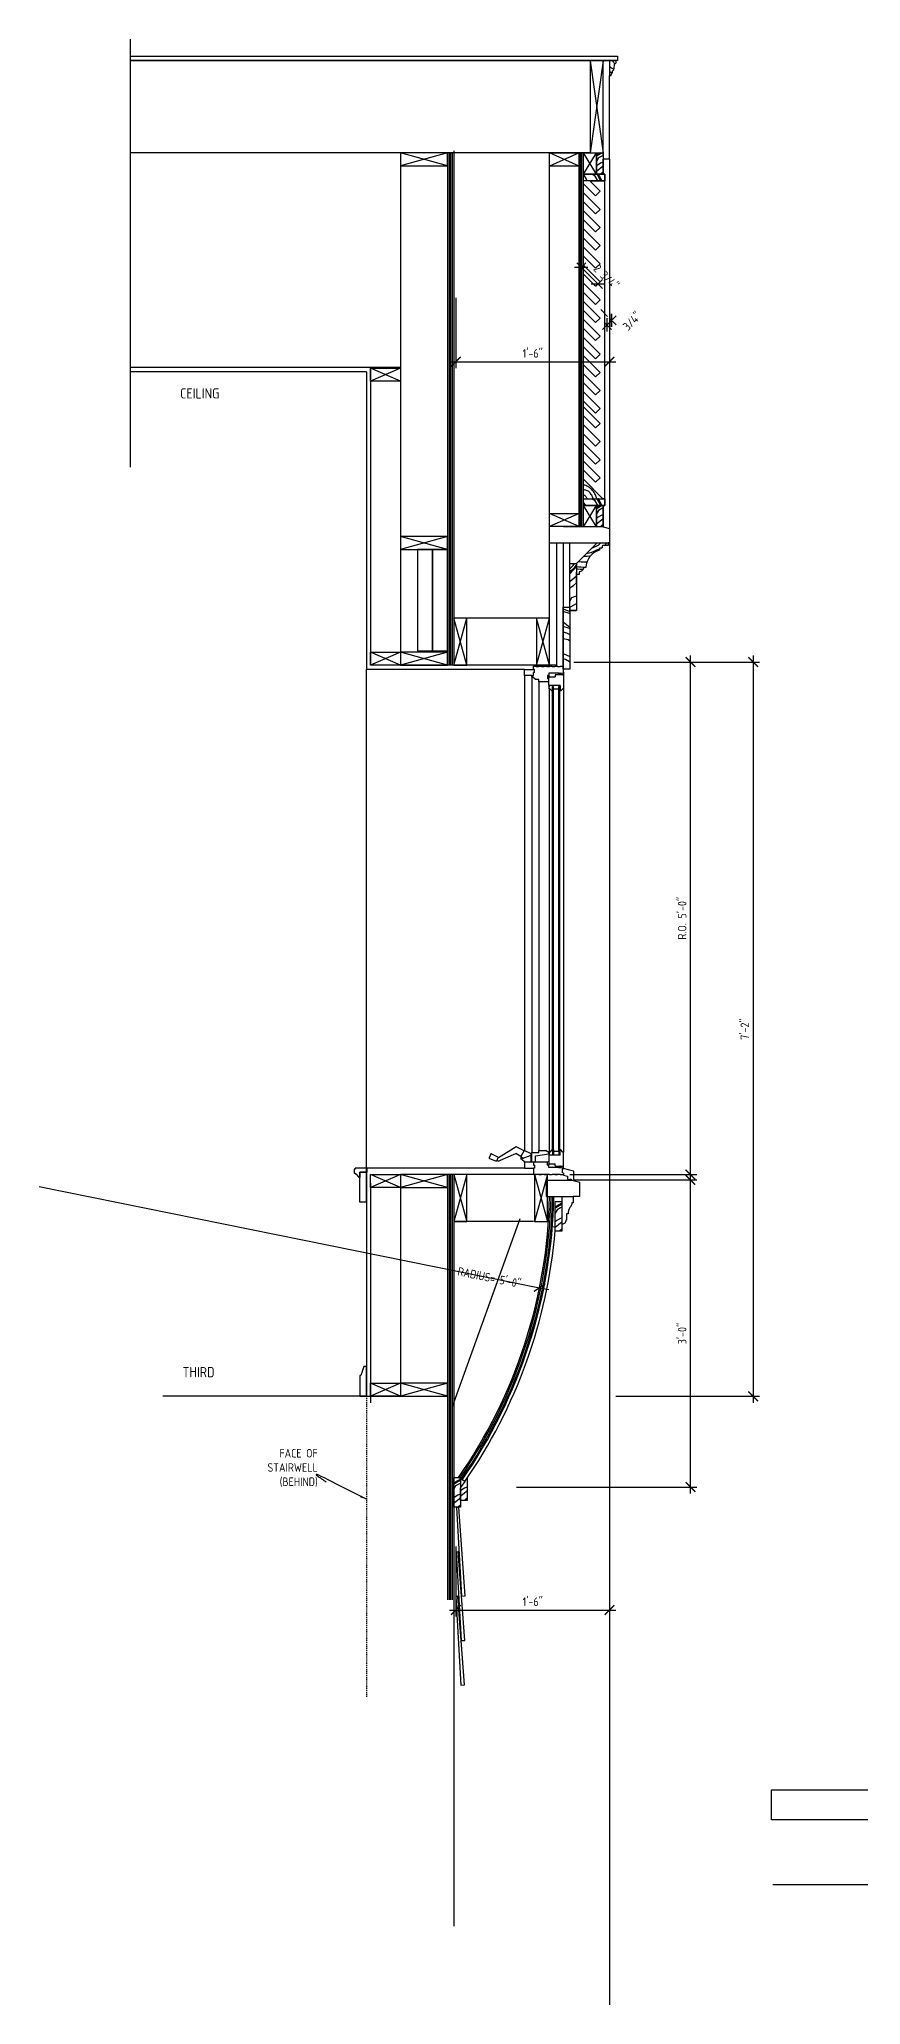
# Model space of a CAD drawing. Header units: inches. Extents: x -2541 to 2108, y -2072 to 3885.
# Drawn here: x 490 to 586.2, y -2051.5 to -1821.3 of the extents above; entities that cross this region are included whole.
import ezdxf

# ---------------------------------------------------------------- set-up
doc = ezdxf.new("R2010")
doc.units = ezdxf.units.IN
doc.header["$MEASUREMENT"] = 0
doc.linetypes.add('HIDDEN2', pattern=[0.1875, 0.125, -0.0625])
for name, color, linetype in [('A-DIM', 8, 'Continuous'), ('A-HATCH-DETAIL', 9, 'Continuous'), ('A-NOTE1', 2, 'Continuous'), ('ELEV-1', 8, 'Continuous'), ('ELEV-2', 1, 'Continuous'), ('ELEV-4', 4, 'Continuous'), ('ELEV-HTCH-SCRN', 9, 'Continuous'), ('PL-1', 9, 'Continuous'), ('PL-2', 1, 'Continuous'), ('PL-4', 4, 'Continuous'), ('PL-5', 6, 'Continuous'), ('PL-ABOVE', 8, 'HIDDEN2'), ('PL-DOR&WIN', 3, 'Continuous'), ('PL-HATCH', 9, 'Continuous'), ('PL-HTCHDET', 9, 'Continuous')]:
    doc.layers.add(name, color=color, linetype=linetype)
doc.styles.add('DIM12', font='architxt.shx', dxfattribs={"height": 1})
doc.styles.add('DIM8', font='architxt.shx', dxfattribs={"height": 0.75})
doc.dimstyles.new('TICK12A', dxfattribs={"dimscale": 12, "dimtxt": 0.078125, "dimasz": 0.09375, "dimexe": 0.0625, "dimexo": 0.0625, "dimgap": 0.03125, "dimtad": 1, "dimdec": 3, "dimzin": 3, "dimdsep": 46, "dimlunit": 4, "dimtxsty": 'DIM12', "dimblk1": 'ARCHTICK', "dimblk2": 'ARCHTICK', "dimsah": 1, "dimcen": 0.09375, "dimdle": 0.0625, "dimclrd": 256, "dimclrt": 2, "dimadec": 0, "dimazin": 0, "dimtfac": 1, "dimtdec": 3, "dimtmove": 2, "dimatfit": 2, "dimldrblk": 'ARCHTICK', "dimfxl": 1, "dimfrac": 2, "dimtolj": 1, "dimtzin": 0, "dimarcsym": 0})
doc.dimstyles.new('TICK8A', dxfattribs={"dimscale": 8, "dimtxt": 0.1875, "dimasz": 0.09375, "dimexe": 0.0625, "dimexo": 0.0625, "dimgap": 0.125, "dimtad": 1, "dimdec": 4, "dimzin": 3, "dimdsep": 46, "dimlunit": 4, "dimtxsty": 'DIM8', "dimblk1": 'ARCHTICK', "dimblk2": 'ARCHTICK', "dimsah": 1, "dimcen": 0.09375, "dimdle": 0.0625, "dimclrt": 2, "dimadec": 0, "dimazin": 0, "dimtfac": 1, "dimtdec": 4, "dimtofl": 0, "dimtmove": 2, "dimatfit": 3, "dimfxl": 1, "dimfrac": 1, "dimtolj": 1, "dimtzin": 0, "dimarcsym": 0})

# ---------------------------------------------------------------- blocks, each defined once
blk = doc.blocks.new('158')
for p, q in [((0.75, 0), (0.75, -0.31)), ((0, -1.75), (0.17, -1.75)), ((0.33, -1.44), (0.33, -1.19))]:
    blk.add_line(p, q)
for points in [[(0.17, -1.75), (0.17, -1.63), (0.22, -1.44), (0.33, -1.44)], [(0.33, -1.19), (0.66, -1.19), (0.43, -0.31), (0.75, -0.31)]]:
    blk.add_open_spline(points, degree=3)
blk.add_point((0, 0))
blk = doc.blocks.new('2X6')
blk.add_lwpolyline([(-0.33, 0.34), (-1.86, 0.34), (-1.86, 5.84), (-0.33, 5.84)], close=True)
at = {"layer": 'A-HATCH-DETAIL'}
for p, q in [((-1.86, 5.84), (-0.33, 0.34)), ((-0.33, 5.84), (-1.86, 0.34))]:
    blk.add_line(p, q, dxfattribs=at)
blk = doc.blocks.new('Dim2x6')
blk.add_blockref('2X6', (0.21, -7.01))
blk = doc.blocks.new('Fin1x3')
blk.add_lwpolyline([(0.52, -6.15), (-0.26, -6.15), (-0.26, -3.65), (0.52, -3.65)], close=True)
at = {"layer": 'A-HATCH-DETAIL'}
for points in [[(0.17, -3.64), (-0.25, -3.89), (-0.25, -3.89)], [(0.22, -3.77), (-0.18, -4), (-0.25, -4.05)], [(0.35, -4.02), (-0.03, -4.24), (-0.25, -4.64)], [(0.47, -3.65), (0.22, -3.77)], [(0.52, -3.95), (0.35, -4.02)], [(0.22, -4.86), (-0.08, -5.03), (-0.25, -5.16)], [(0.52, -5.22), (0.47, -5.25), (0.17, -5.48), (-0.12, -5.72), (-0.25, -5.84)], [(0.52, -5.89), (0.27, -6.09), (0.21, -6.15)], [(0.52, -4.72), (0.22, -4.86)], [(0.52, -6.01), (0.32, -6.11), (0.27, -6.15)]]:
    blk.add_lwpolyline(points, dxfattribs=at)
blk = doc.blocks.new('_ARCHTICK')
at = {"color": 0, "linetype": 'ByBlock', "const_width": 0.15}
blk.add_lwpolyline([(-0.5, -0.5), (0.5, 0.5)], dxfattribs=at)
blk = doc.blocks.new('*D10')
at = {"layer": 'A-DIM', "color": 0, "lineweight": -2}
for p, q in [((556.79, -1836.35), (556.79, -1859.83)), ((538.79, -1851.61), (538.79, -1859.83))]:
    blk.add_line(p, q, dxfattribs=at)
at = {"layer": 'A-DIM', "lineweight": -2}
blk.add_line((538.04, -1859.08), (557.54, -1859.08), dxfattribs=at)
at = {"layer": 'DEFPOINTS', "color": 0}
for p in [(556.79, -1835.6), (538.79, -1850.86), (556.79, -1859.08)]:
    blk.add_point(p, dxfattribs=at)
at = {"layer": 'A-DIM', "lineweight": -2, "xscale": 1.125, "yscale": 1.125, "zscale": 1.125, "rotation": 180}
blk.add_blockref('_ARCHTICK', (538.79, -1859.08), dxfattribs=at)
at = {"layer": 'A-DIM', "lineweight": -2, "xscale": 1.125, "yscale": 1.125, "zscale": 1.125}
blk.add_blockref('_ARCHTICK', (556.79, -1859.08), dxfattribs=at)
at = {"layer": 'A-DIM', "color": 2, "insert": (547.79, -1858.11), "char_height": 1, "attachment_point": 5, "style": 'DIM12'}
blk.add_mtext('\\A1;1\'-6"', dxfattribs=at)
blk = doc.blocks.new('*D11')
at = {"layer": 'A-DIM', "color": 0, "lineweight": -2}
for p, q in [((553.34, -1894.26), (574.37, -1894.26)), ((557.54, -1980.27), (574.37, -1980.27))]:
    blk.add_line(p, q, dxfattribs=at)
at = {"layer": 'A-DIM', "lineweight": -2}
blk.add_line((573.62, -1893.51), (573.62, -1981.02), dxfattribs=at)
at = {"layer": 'DEFPOINTS', "color": 0}
for p in [(552.59, -1894.26), (556.79, -1980.27), (573.62, -1980.27)]:
    blk.add_point(p, dxfattribs=at)
at = {"layer": 'A-DIM', "lineweight": -2, "xscale": 1.125, "yscale": 1.125, "zscale": 1.125}
for p, rotation in [((573.62, -1894.26), 90), ((573.62, -1980.27), 270)]:
    blk.add_blockref('_ARCHTICK', p, dxfattribs=dict(at, rotation=rotation))
at = {"layer": 'A-DIM', "color": 2, "insert": (572.65, -1937.26), "char_height": 1, "attachment_point": 5, "rotation": 90, "style": 'DIM12'}
blk.add_mtext('\\A1;7\'-2"', dxfattribs=at)
blk = doc.blocks.new('*D12')
at = {"layer": 'A-DIM', "color": 0, "lineweight": -2}
for p, q in [((552.59, -1894.26), (567.02, -1894.26)), ((552.13, -1954.29), (567.02, -1954.29))]:
    blk.add_line(p, q, dxfattribs=at)
at = {"layer": 'A-DIM', "lineweight": -2}
blk.add_line((566.27, -1955.04), (566.27, -1893.51), dxfattribs=at)
at = {"layer": 'DEFPOINTS', "color": 0}
for p in [(551.84, -1894.26), (566.27, -1894.26), (551.38, -1954.29)]:
    blk.add_point(p, dxfattribs=at)
at = {"layer": 'A-DIM', "lineweight": -2, "xscale": 1.125, "yscale": 1.125, "zscale": 1.125}
for p, rotation in [((566.27, -1894.26), 90), ((566.27, -1954.29), 270)]:
    blk.add_blockref('_ARCHTICK', p, dxfattribs=dict(at, rotation=rotation))
at = {"layer": 'A-DIM', "color": 2, "insert": (565.3, -1924.28), "char_height": 1, "attachment_point": 5, "rotation": 90, "style": 'DIM12'}
blk.add_mtext('\\A1;R.O. 5\'-0"', dxfattribs=at)
blk = doc.blocks.new('*D13')
at = {"layer": 'A-DIM', "color": 0, "lineweight": -2}
for p, q in [((556.79, -1959.31), (556.79, -2006.06)), ((538.79, -1997.85), (538.79, -2006.06))]:
    blk.add_line(p, q, dxfattribs=at)
at = {"layer": 'A-DIM', "lineweight": -2}
blk.add_line((538.04, -2005.31), (557.54, -2005.31), dxfattribs=at)
at = {"layer": 'DEFPOINTS', "color": 0}
for p in [(556.79, -1958.56), (538.79, -1997.1), (556.79, -2005.31)]:
    blk.add_point(p, dxfattribs=at)
at = {"layer": 'A-DIM', "lineweight": -2, "xscale": 1.125, "yscale": 1.125, "zscale": 1.125, "rotation": 180}
blk.add_blockref('_ARCHTICK', (538.79, -2005.31), dxfattribs=at)
at = {"layer": 'A-DIM', "lineweight": -2, "xscale": 1.125, "yscale": 1.125, "zscale": 1.125}
blk.add_blockref('_ARCHTICK', (556.79, -2005.31), dxfattribs=at)
at = {"layer": 'A-DIM', "color": 2, "insert": (547.79, -2004.34), "char_height": 1, "attachment_point": 5, "style": 'DIM12'}
blk.add_mtext('\\A1;1\'-6"', dxfattribs=at)
blk = doc.blocks.new('*D14')
at = {"layer": 'A-DIM', "lineweight": -2}
for p, q in [((489.96, -1955.68), (548.59, -1967.55)), ((548.59, -1967.55), (549.69, -1967.77))]:
    blk.add_line(p, q, dxfattribs=at)
at = {"layer": 'DEFPOINTS', "color": 0}
for p in [(489.96, -1955.68), (548.59, -1967.55)]:
    blk.add_point(p, dxfattribs=at)
at = {"layer": 'A-DIM', "lineweight": -2, "xscale": 1.125, "yscale": 1.125, "zscale": 1.125, "rotation": 168.5510414966496}
blk.add_blockref('_ARCHTICK', (548.59, -1967.55), dxfattribs=at)
at = {"layer": 'A-DIM', "color": 2, "insert": (542.71, -1966.36), "char_height": 1, "attachment_point": 5, "rotation": 348.551, "style": 'DIM12'}
blk.add_mtext('\\A1;RADIUS= 5\'-0"', dxfattribs=at)
blk = doc.blocks.new('72C')
blk.add_lwpolyline([(3.71, 3.71), (3.71, 3.4), (3.12, 3.4, 0.414214), (3.02, 3.31), (3.02, 3.18, -0.414214), (2.93, 3.09), (2.71, 3.09), (2.71, 2.87, 0.303314), (1.09, 0.84), (0.84, 0.84, -0.414214), (0.31, 0.31), (0.31, 0), (0, 0)], format="xyb")
at = {"layer": 'DEFPOINTS', "color": 251}
for p in [(2.43, 3.71), (0, 1.28)]:
    blk.add_point(p, dxfattribs=at)
blk = doc.blocks.new('2X4')
blk.add_lwpolyline([(-0.19, 0.34), (-1.72, 0.34), (-1.72, 3.84), (-0.19, 3.84)], close=True)
at = {"layer": 'A-HATCH-DETAIL'}
for p, q in [((-0.19, 3.84), (-1.72, 0.34)), ((-1.72, 3.84), (-0.19, 0.34))]:
    blk.add_line(p, q, dxfattribs=at)
blk = doc.blocks.new('*D21')
at = {"layer": 'A-DIM', "lineweight": -2}
blk.add_line((557.55, -1853.71), (555.96, -1855.3), dxfattribs=at)
at = {"layer": 'A-DIM', "color": 0, "lineweight": -2}
for p, q in [((556.22, -1854.5), (557.02, -1855.3)), ((556.75, -1853.97), (557.55, -1854.77))]:
    blk.add_line(p, q, dxfattribs=at)
at = {"layer": 'DEFPOINTS', "color": 0}
for p in [(555.69, -1853.97), (556.22, -1853.44), (556.49, -1854.77)]:
    blk.add_point(p, dxfattribs=at)
at = {"layer": 'A-DIM', "lineweight": -2, "xscale": 1.125, "yscale": 1.125, "zscale": 1.125}
for p, rotation in [((556.49, -1854.77), 224.9999999999694), ((557.02, -1854.24), 44.9999999999693)]:
    blk.add_blockref('_ARCHTICK', p, dxfattribs=dict(at, rotation=rotation))
at = {"layer": 'A-DIM', "color": 2, "insert": (559.43, -1854.34), "char_height": 1, "attachment_point": 5, "rotation": 45, "style": 'DIM12'}
blk.add_mtext('\\A1;3/4"', dxfattribs=at)
blk = doc.blocks.new('*D22')
at = {"layer": 'A-DIM', "lineweight": -2}
blk.add_line((552.95, -1847.51), (555.95, -1850.52), dxfattribs=at)
at = {"layer": 'A-DIM', "color": 0, "lineweight": -2}
for p, q in [((553.23, -1848.29), (554.01, -1847.51)), ((555.18, -1850.23), (555.95, -1849.46))]:
    blk.add_line(p, q, dxfattribs=at)
at = {"layer": 'DEFPOINTS', "color": 0}
for p in [(552.7, -1848.82), (554.65, -1850.76), (555.42, -1849.99)]:
    blk.add_point(p, dxfattribs=at)
at = {"layer": 'A-DIM', "lineweight": -2, "xscale": 1.125, "yscale": 1.125, "zscale": 1.125}
for p, rotation in [((553.48, -1848.04), 134.9999999999983), ((555.42, -1849.99), 314.9999999999983)]:
    blk.add_blockref('_ARCHTICK', p, dxfattribs=dict(at, rotation=rotation))
at = {"layer": 'A-DIM', "color": 2, "insert": (556.39, -1849.16), "char_height": 1, "attachment_point": 5, "rotation": 315, "style": 'DIM12'}
blk.add_mtext('\\A1;2 3/4"', dxfattribs=at)
blk = doc.blocks.new('*D23')
at = {"layer": 'A-DIM', "lineweight": -2}
blk.add_line((566.27, -1991.65), (566.27, -1954.18), dxfattribs=at)
at = {"layer": 'A-DIM', "color": 0, "lineweight": -2}
for p, q in [((552.67, -1954.93), (567.02, -1954.93)), ((545.88, -1990.9), (567.02, -1990.9))]:
    blk.add_line(p, q, dxfattribs=at)
at = {"layer": 'DEFPOINTS', "color": 0}
for p in [(551.92, -1954.93), (566.27, -1954.93), (545.13, -1990.9)]:
    blk.add_point(p, dxfattribs=at)
at = {"layer": 'A-DIM', "lineweight": -2, "xscale": 1.125, "yscale": 1.125, "zscale": 1.125}
for p, rotation in [((566.27, -1954.93), 90), ((566.27, -1990.9), 270)]:
    blk.add_blockref('_ARCHTICK', p, dxfattribs=dict(at, rotation=rotation))
at = {"layer": 'A-DIM', "color": 2, "insert": (565.3, -1972.92), "char_height": 1, "attachment_point": 5, "rotation": 90, "style": 'DIM12'}
blk.add_mtext('\\A1;3\'-0"', dxfattribs=at)

msp = doc.modelspace()

# ---------------------------------------------------------------- linework, layer by layer
at = {"color": 7}
msp.add_lwpolyline([(551.2137, -1960.9385), (550.4327, -1960.9385), (550.4327, -1957.4385), (551.2137, -1957.4385)], close=True, dxfattribs=at)
at = {"layer": 'A-DIM', "color": 7}
for p, q in [((556.5708, -1853.7888), (555.7697, -1852.9877)), ((547.6906, -1895.8222), (547.8781, -1895.8221))]:
    msp.add_line(p, q, dxfattribs=at)
at = {"layer": 'A-HATCH-DETAIL', "color": 7}
for p, q in [((556.0447, -1823.8236), (554.5137, -1834.6287)), ((554.5137, -1823.8236), (556.0447, -1834.6287)), ((553.3871, -1878.4166), (553.3871, -1834.6287)), ((553.5626, -1878.4166), (553.5626, -1834.6287)), ((553.7327, -1837.1287), (555.2637, -1834.6287)), ((555.2637, -1837.1287), (553.7327, -1834.6287)), ((553.7327, -1878.4166), (555.2637, -1875.9166)), ((555.2637, -1878.4166), (553.7327, -1875.9166))]:
    msp.add_line(p, q, dxfattribs=at)
for points in [[(554.0355, -1837.6075), (553.8589, -1837.3099), (553.7319, -1837.1355)], [(555.3431, -1837.7438), (555.1236, -1837.3582), (554.7258, -1837.1355)], [(555.5987, -1837.6114), (555.3688, -1837.2077), (555.3212, -1837.1355)], [(555.7226, -1837.5603), (555.4809, -1837.1428), (555.476, -1837.1355)], [(554.1764, -1837.9072), (554.0355, -1837.6075)], [(555.4196, -1837.9072), (555.3431, -1837.7438)], [(555.7372, -1837.9072), (555.5987, -1837.6114)], [(555.8884, -1837.9072), (555.7226, -1837.5603)], [(555.2889, -1875.1356), (555.2728, -1875.0273), (555.2434, -1874.9116), (555.1994, -1874.7913), (555.1416, -1874.6681), (555.0717, -1874.5437), (554.9913, -1874.4197), (554.902, -1874.298), (554.8055, -1874.1803), (554.7033, -1874.0684), (554.5971, -1873.9641), (554.4881, -1873.8689), (554.376, -1873.7838), (554.2602, -1873.7098), (554.14, -1873.6476), (554.0147, -1873.5982), (553.8836, -1873.5623), (553.746, -1873.5409), (553.7398, -1873.5406)], [(554.8665, -1875.1356), (554.8636, -1875.1122), (554.8415, -1875.0156), (554.8075, -1874.9165), (554.7625, -1874.8165), (554.7081, -1874.7174), (554.6458, -1874.621), (554.5771, -1874.529), (554.5035, -1874.4433), (554.4264, -1874.3657), (554.3475, -1874.2979), (554.2677, -1874.2414), (554.1865, -1874.1957), (554.1029, -1874.1598), (554.0159, -1874.1331), (553.9244, -1874.1144), (553.8273, -1874.1031), (553.7398, -1874.099)], [(554.1882, -1875.1356), (554.1761, -1875.1086), (554.1455, -1875.0529), (554.1081, -1874.995), (554.0661, -1874.9388), (554.0223, -1874.8878), (553.9802, -1874.8454), (553.9441, -1874.8145), (553.9168, -1874.7951), (553.896, -1874.7834), (553.8771, -1874.7753), (553.854, -1874.7682), (553.821, -1874.7615), (553.7738, -1874.756), (553.7398, -1874.7543)], [(554.0037, -1875.9166), (553.8003, -1875.6703), (553.7424, -1875.6069)], [(553.8871, -1875.9166), (553.7786, -1875.7231), (553.7424, -1875.6678)], [(555.3431, -1875.7532), (555.1236, -1875.3676), (554.7258, -1875.1449)], [(555.5987, -1875.6209), (555.3688, -1875.2171), (555.3212, -1875.1449)], [(555.4196, -1875.9166), (555.3431, -1875.7532)], [(555.7226, -1875.5697), (555.4809, -1875.1522), (555.476, -1875.1449)], [(555.7372, -1875.9166), (555.5987, -1875.6209)], [(555.8884, -1875.9166), (555.7226, -1875.5697)], [(552.1281, -1883.362), (552.2137, -1883.2809), (552.5141, -1882.9559), (552.6952, -1882.7347)], [(552.1281, -1883.7583), (552.4185, -1883.4831), (552.7312, -1883.1448), (552.9091, -1882.9274)], [(552.1281, -1883.9152), (552.1696, -1883.881), (552.5446, -1883.5207), (552.8834, -1883.1437), (552.9091, -1883.1108)], [(552.1281, -1884.8301), (552.1896, -1884.7872), (552.6435, -1884.4136), (552.9091, -1884.1584)], [(552.1281, -1885.5882), (552.5489, -1885.2959), (552.9091, -1885.0015)], [(552.1281, -1887.1305), (552.3859, -1886.6977), (552.9091, -1886.5191)], [(552.1281, -1887.8383), (552.2983, -1887.7604), (552.9091, -1887.4169)], [(552.0971, -1888.3369), (551.477, -1888.1188), (551.3471, -1888.0979)], [(552.0971, -1888.5822), (551.4564, -1888.3737), (551.3471, -1888.3604)], [(552.0971, -1890.1894), (551.9265, -1890.0667), (551.3471, -1889.6028)], [(552.0971, -1890.3393), (551.3471, -1890.1067)], [(552.0971, -1891.0581), (551.7983, -1890.8932), (551.3471, -1890.7832)], [(552.0971, -1891.7962), (551.9265, -1891.6735), (551.3471, -1891.5456)], [(552.0971, -1893.6085), (551.4722, -1893.3375), (551.3471, -1893.3098)], [(552.0971, -1894.2214), (551.6218, -1893.9698), (551.3471, -1893.8874)], [(550.8499, -1957.833), (550.4324, -1958.0747), (550.4251, -1958.0796)], [(550.901, -1957.9568), (550.4973, -1958.1867), (550.4251, -1958.2344)], [(551.0334, -1958.2124), (550.6478, -1958.432), (550.4251, -1958.8298)], [(551.1968, -1957.6671), (550.8499, -1957.833)], [(551.1968, -1957.8184), (550.901, -1957.9568)], [(551.1968, -1958.1359), (551.0334, -1958.2124)], [(550.8971, -1959.52), (550.5995, -1959.6966), (550.4251, -1959.8236)], [(551.1968, -1959.8858), (551.1488, -1959.9178), (550.8489, -1960.1421), (550.5577, -1960.3836), (550.4251, -1960.5051)], [(551.1968, -1959.3792), (550.8971, -1959.52)], [(551.2137, -1960.6772), (550.9674, -1960.8806), (550.904, -1960.9385)], [(551.2137, -1960.7938), (551.0202, -1960.9023), (550.965, -1960.9385)], [(538.9573, -1990.1723), (538.5398, -1990.4141), (538.5325, -1990.419)], [(539.0085, -1990.2962), (538.6047, -1990.5261), (538.5325, -1990.5738)], [(539.1408, -1990.5518), (538.7552, -1990.7713), (538.5325, -1991.1692)], [(539.3042, -1990.0065), (538.9573, -1990.1723)], [(539.3042, -1990.1577), (539.0085, -1990.2962)], [(539.3042, -1990.4753), (539.1408, -1990.5518)], [(539.7855, -1991.0448), (539.4879, -1991.2214), (539.3135, -1991.3484)], [(540.0852, -1990.9039), (539.7855, -1991.0448)], [(539.0045, -1991.8594), (538.7069, -1992.036), (538.5325, -1992.163)], [(539.3042, -1992.2252), (539.2562, -1992.2572), (538.9564, -1992.4814), (538.6651, -1992.723), (538.5325, -1992.8444)], [(539.3042, -1991.7186), (539.0045, -1991.8594)], [(539.3211, -1993.0166), (539.0749, -1993.22), (539.0115, -1993.2779)], [(539.3211, -1993.1332), (539.1277, -1993.2417), (539.0724, -1993.2779)], [(540.0852, -1991.4106), (540.0372, -1991.4426), (539.7374, -1991.6668), (539.4461, -1991.9084), (539.3135, -1992.0298)], [(540.1021, -1992.202), (539.8559, -1992.4054), (539.7925, -1992.4633)], [(540.1021, -1992.3186), (539.9087, -1992.4271), (539.8534, -1992.4633)]]:
    msp.add_lwpolyline(points, dxfattribs=at)
at = {"layer": 'DEFPOINTS', "color": 7}
msp.add_line((500.6142, -1821.3197), (500.6142, -1871.4311), dxfattribs=at)
at = {"layer": 'ELEV-1', "color": 7}
for p, q in [((556.2424, -1875.5106), (556.2424, -1837.9072)), ((528.2947, -1957.5264), (528.2947, -1895.1347))]:
    msp.add_line(p, q, dxfattribs=at)
at = {"layer": 'ELEV-2', "color": 7}
for p, q in [((555.2637, -1878.4166), (551.3781, -1878.4166)), ((549.7424, -1880.3009), (555.3429, -1880.3009)), ((551.3781, -1895.4472), (551.3781, -1880.3009)), ((552.1281, -1882.7347), (552.1281, -1880.3009)), ((542.8746, -1951.8829), (542.672, -1952.3522)), ((542.9676, -1951.8588), (543.7324, -1952.2611)), ((543.731, -1952.7173), (545.7913, -1951.8254)), ((545.8559, -1951.0713), (543.7779, -1952.3423)), ((546.4116, -1952.1941), (545.7913, -1951.8254)), ((546.7902, -1951.5045), (545.8559, -1951.0713)), ((546.3872, -1952.2017), (546.6485, -1952.3759)), ((546.3872, -1952.2017), (546.3872, -1952.4517)), ((546.7934, -1951.4986), (546.4116, -1952.1941)), ((547.5702, -1952.0842), (546.6906, -1952.3817)), ((547.5317, -1951.8424), (546.7934, -1951.4986)), ((547.5702, -1951.8405), (547.5702, -1952.8562)), ((547.6327, -1951.778), (547.6906, -1951.778)), ((547.6906, -1951.7312), (548.5031, -1951.7312)), ((547.6906, -1952.8562), (547.6906, -1951.7312)), ((547.6906, -1951.7312), (547.6906, -1951.7312)), ((547.8156, -1951.7312), (547.8156, -1951.7312)), ((548.1281, -1952.1062), (549.6906, -1951.8562)), ((548.1281, -1952.8562), (548.1281, -1952.1062)), ((548.5031, -1951.7312), (548.5031, -1951.4812)), ((548.5031, -1951.4812), (549.2843, -1951.4812)), ((549.6906, -1951.7312), (549.2843, -1951.4812)), ((549.6906, -1951.8562), (549.6906, -1951.7312)), ((542.7068, -1952.4361), (543.5343, -1952.7201)), ((543.7324, -1952.2611), (543.5343, -1952.7201)), ((543.731, -1952.7173), (543.562, -1952.6559)), ((543.7779, -1952.3423), (543.7117, -1952.3092)), ((546.7938, -1952.7803), (546.3872, -1952.4517)), ((552.5348, -1954.9896), (549.4091, -1954.9896)), ((549.4091, -1956.8739), (549.4091, -1954.9896)), ((549.4091, -1956.8739), (551.833, -1956.8739))]:
    msp.add_line(p, q, dxfattribs=at)
msp.add_lwpolyline([(552.1281, -1895.0935), (551.3471, -1895.0935), (551.3471, -1887.8435), (552.1281, -1887.8435)], close=True, dxfattribs=at)
for centre, radius, start, end in [((542.9362, -1951.9289), 0.0769, 65.84475, 143.240397), ((547.6327, -1951.8405), 0.0625, 90, 180), ((542.7606, -1952.3646), 0.0895, 172.056714, 233.031635), ((546.6787, -1952.3128), 0.0699, 244.450025, 279.836385), ((546.5844, -1952.8993), 0.2408, 10.310496, 29.60481)]:
    msp.add_arc(centre, radius, start, end, dxfattribs=at)
at = {"layer": 'ELEV-4', "color": 7}
for p, q in [((556.0447, -1835.3537), (556.0447, -1837.1287)), ((555.8714, -1880.3009), (556.6214, -1880.3009)), ((556.7947, -1878.6149), (556.7947, -1880.3009)), ((553.2848, -1955.1879), (553.2848, -1956.8739))]:
    msp.add_line(p, q, dxfattribs=at)
msp.add_lwpolyline([(552.1281, -1888.2347), (552.1281, -1895.0935), (551.3781, -1895.0935)], dxfattribs=at)
at = {"layer": 'ELEV-HTCH-SCRN', "color": 7}
msp.add_line((556.7947, -1835.3537), (556.7947, -2051.5389), dxfattribs=at)
at = {"layer": 'PL-1', "color": 7}
for p, q in [((546.8156, -1895.8222), (546.8156, -1951.5089)), ((547.6906, -1896.0409), (547.6906, -1951.7312)), ((547.8781, -1894.7597), (548.1906, -1894.7597)), ((547.8781, -1894.7597), (548.1906, -1894.7597)), ((548.0031, -1895.1347), (547.8781, -1895.1347)), ((548.0031, -1895.4784), (547.8781, -1895.4784)), ((547.8781, -1895.8221), (547.8781, -1895.4784)), ((548.0031, -1895.4784), (548.0031, -1895.1347)), ((548.0031, -1895.4784), (548.0031, -1895.1676)), ((548.1906, -1894.7597), (548.1906, -1894.7909)), ((548.1906, -1894.7909), (548.5031, -1894.7909)), ((548.4904, -1896.5664), (548.5031, -1951.4812)), ((548.5031, -1894.7909), (548.5031, -1894.7597)), ((548.5031, -1894.7597), (548.8156, -1894.7597)), ((548.5031, -1894.7597), (548.8156, -1894.7597)), ((548.8156, -1894.7597), (548.8156, -1894.7909)), ((548.8156, -1894.7909), (549.1281, -1894.7909)), ((549.1281, -1894.7909), (549.1281, -1894.7597)), ((549.1281, -1894.7597), (549.4406, -1894.7597)), ((549.1281, -1894.7597), (549.4406, -1894.7597)), ((549.4406, -1894.7597), (549.4406, -1894.7909)), ((549.4406, -1894.7909), (549.7531, -1894.7909)), ((549.6906, -1895.8534), (549.5344, -1895.8534)), ((549.5344, -1895.8534), (549.5344, -1896.1972)), ((549.546, -1895.8671), (549.548, -1895.8671)), ((549.548, -1895.8671), (549.6153, -1895.8671)), ((549.6895, -1896.2), (549.6906, -1896.1035)), ((549.6906, -1895.5722), (549.6906, -1895.8534)), ((550.8781, -1895.5722), (549.6906, -1895.5722)), ((549.7531, -1894.7597), (550.0656, -1894.7597)), ((549.7531, -1894.7909), (549.7531, -1894.7597)), ((549.7531, -1894.7597), (550.0656, -1894.7597)), ((549.7531, -1894.7597), (550.0656, -1894.7597)), ((549.7844, -1896.0097), (550.4091, -1896.0097)), ((550.0656, -1894.7597), (550.0656, -1894.7909)), ((550.0656, -1894.7909), (550.3781, -1894.7909)), ((550.3781, -1894.7909), (550.3781, -1894.7597)), ((550.3781, -1894.7597), (550.6906, -1894.7597)), ((550.3781, -1894.7597), (550.6906, -1894.7597)), ((550.4091, -1895.8222), (550.4091, -1896.0097)), ((550.5029, -1895.7285), (551.2844, -1895.7285)), ((550.5029, -1895.7285), (550.9251, -1895.7285)), ((550.6906, -1894.7597), (550.6906, -1894.7909)), ((550.6906, -1894.7909), (551.0031, -1894.7909)), ((550.8322, -1895.726), (550.947, -1895.7267)), ((550.8421, -1895.5739), (551.0625, -1895.5729)), ((550.8781, -1895.5722), (551.3781, -1895.5285)), ((551.0589, -1895.7261), (550.98, -1895.7262)), ((551.0031, -1894.7909), (551.0031, -1894.7597)), ((551.0031, -1894.7597), (551.3781, -1894.7597)), ((551.0031, -1894.7597), (551.3781, -1894.7597)), ((552.4406, -1895.1823), (552.4406, -1895.1823)), ((549.7219, -1897.3846), (549.7219, -1951.6688)), ((551.0031, -1897.0097), (549.7844, -1897.0097)), ((550.2219, -1897.1347), (550.0969, -1897.1347)), ((550.0969, -1897.6347), (550.0969, -1897.1347)), ((550.2219, -1897.6347), (550.2219, -1897.1347)), ((550.9719, -1897.1347), (550.8469, -1897.1347)), ((550.8469, -1897.4673), (550.8469, -1897.1347)), ((550.9719, -1897.4673), (550.9719, -1897.1347)), ((551.0031, -1897.0097), (551.0031, -1897.6347)), ((551.3781, -1897.3847), (551.3781, -1951.6687)), ((551.0031, -1952.0437), (549.7844, -1952.0437)), ((550.0969, -1951.4187), (550.0969, -1951.9187)), ((550.2219, -1951.9187), (550.0969, -1951.9187)), ((550.2219, -1951.4187), (550.2219, -1951.9187)), ((550.8469, -1951.5861), (550.8469, -1951.9187)), ((550.9719, -1951.9187), (550.8469, -1951.9187)), ((550.9719, -1951.5861), (550.9719, -1951.9187)), ((551.0031, -1952.0437), (551.0031, -1951.4187)), ((547.8781, -1952.8562), (547.8781, -1953.1999)), ((547.8781, -1952.8562), (547.8781, -1953.1999)), ((547.8781, -1953.1999), (548.0031, -1953.1999)), ((548.0031, -1953.1999), (547.8781, -1953.1999)), ((548.0031, -1953.5436), (547.8781, -1953.5436)), ((548.0031, -1953.1999), (548.0031, -1953.5107)), ((548.0031, -1953.1999), (548.0031, -1953.5436)), ((549.5344, -1953.2), (549.5344, -1952.8562)), ((549.6906, -1953.2), (549.5344, -1953.2)), ((549.546, -1953.1863), (549.548, -1953.1863)), ((549.548, -1953.1863), (549.6153, -1953.1863)), ((549.6895, -1952.8534), (549.6906, -1952.95)), ((549.6906, -1953.4812), (549.6906, -1953.2)), ((550.8781, -1953.4812), (549.6906, -1953.4812)), ((549.7531, -1954.2937), (550.0656, -1954.2937)), ((549.7844, -1953.0437), (550.4091, -1953.0437)), ((550.4091, -1953.2312), (550.4091, -1953.0437)), ((550.5029, -1953.325), (551.2844, -1953.325)), ((550.5029, -1953.325), (550.9251, -1953.325)), ((550.8322, -1953.3274), (550.947, -1953.3267)), ((550.8421, -1953.4795), (551.0625, -1953.4805)), ((550.8781, -1953.4812), (551.3781, -1953.5249)), ((551.0589, -1953.3273), (550.98, -1953.3273)), ((551.3781, -1953.6369), (551.2531, -1953.6369)), ((551.2531, -1953.6369), (551.3781, -1953.6369)), ((551.2531, -1953.6369), (551.2531, -1954.0648)), ((551.2531, -1953.6369), (551.2531, -1954.0648)), ((551.3781, -1954.1369), (551.2531, -1954.0648)), ((551.3781, -1954.1369), (551.3781, -1954.2937)), ((552.4406, -1953.8711), (552.4406, -1953.8711))]:
    msp.add_line(p, q, dxfattribs=at)
for points in [[(550.6906, -1894.7597), (550.3781, -1894.7597), (550.6906, -1894.7597), (550.6906, -1894.7909), (551.0031, -1894.7909), (551.0031, -1894.7597), (551.3781, -1894.7597), (551.3781, -1894.6742)], [(546.8156, -1895.1347), (547.8781, -1895.1347), (547.8781, -1894.7597), (548.1906, -1894.7597), (548.1906, -1894.7597), (548.1906, -1894.7909), (548.5031, -1894.7909), (548.5031, -1894.7597), (548.8156, -1894.7597), (548.8156, -1894.7909), (549.1281, -1894.7909), (549.1281, -1894.7597), (549.4406, -1894.7597), (549.4406, -1894.7909), (549.7531, -1894.7909), (549.7531, -1894.7597), (550.0656, -1894.7597), (550.0656, -1894.7909), (550.3781, -1894.7909), (550.3781, -1894.7597)], [(546.8156, -1953.5437), (547.8781, -1953.5436), (547.8781, -1954.2937), (548.1906, -1954.2937), (548.1906, -1954.2937), (548.1906, -1954.2625), (548.5031, -1954.2625), (548.5031, -1954.2937), (548.8156, -1954.2937), (548.8156, -1954.2625), (549.1281, -1954.2625), (549.1281, -1954.2937), (549.4406, -1954.2937), (549.4406, -1954.2625), (549.7531, -1954.2625), (549.7531, -1954.2937), (550.0656, -1954.2937), (550.0656, -1954.2625), (550.3781, -1954.2625), (550.3781, -1954.2937)]]:
    msp.add_lwpolyline(points, dxfattribs=at)
for points in [[(549.6906, -1896.5722), (549.6906, -1896.201, -0.57071814), (549.5344, -1896.1972)], [(550.6906, -1954.2937), (550.3781, -1954.2937), (550.6906, -1954.2937), (550.6906, -1954.2625), (551.0031, -1954.2625), (551.0031, -1954.2937), (551.3781, -1954.2937), (551.3781, -1954.3792), (551.8624, -1954.4999), (551.8624, -1954.7731, 0.34432761), (551.9098, -1954.8338), (552.1085, -1954.8833, 0.34424889), (552.1788, -1954.8521, -0.78105896), (552.2965, -1954.8814, 0.34424889), (552.3439, -1954.942), (552.5348, -1954.9896)]]:
    msp.add_lwpolyline(points, format="xyb", dxfattribs=at)
for points in [[(539.8856, -2003.6624), (539.1164, -1993.2967), (538.8726, -1993.3103), (539.4512, -2003.6866)], [(539.8358, -2008.8695), (539.0666, -1998.5038), (538.8228, -1998.5174), (539.4014, -2008.8937)], [(539.786, -2014.0765), (539.0168, -2003.7109), (538.773, -2003.7244), (539.3517, -2014.1007)], [(610.9028, -2026.3902), (610.9028, -2029.8936), (575.7548, -2029.8936), (575.7548, -2026.3902)]]:
    msp.add_lwpolyline(points, close=True, dxfattribs=at)
for centre, radius, start, end in [((549.546, -1895.8761), 0.009, 90, 180), ((549.6146, -1895.9909), 0.1243, 353.743786, 89.704645), ((549.6595, -1896.2), 0.03, 323.506108, 359.841092), ((549.7605, -1896.0889), 0.0714, 116.17169, 191.744686), ((549.7844, -1896.1035), 0.0938, 90, 180), ((549.609, -1895.959), 0.1369, 331.249056, 340.621066), ((550.5029, -1895.8222), 0.0938, 90, 180), ((550.8386, -1895.65), 0.0762, 87.379408, 268.274416), ((551.0559, -1895.6494), 0.0768, 272.179973, 85.136662), ((551.2844, -1895.8222), 0.0938, 0, 90), ((549.546, -1953.1773), 0.009, 180, 270), ((549.6146, -1953.0625), 0.1243, 270.295355, 6.256214), ((549.6595, -1952.8534), 0.03, 0.158908, 36.493892), ((549.7605, -1952.9645), 0.0714, 168.255314, 243.82831), ((549.7844, -1952.95), 0.0938, 180, 270), ((549.609, -1953.0944), 0.1369, 19.378934, 28.750944), ((550.5029, -1953.2312), 0.0938, 180, 270), ((550.8386, -1953.4034), 0.0762, 91.725584, 272.620592), ((551.0559, -1953.404), 0.0768, 274.863338, 87.820027), ((551.2844, -1953.2312), 0.0938, 270, 0)]:
    msp.add_arc(centre, radius, start, end, dxfattribs=at)
at = {"layer": 'PL-2', "color": 7}
for p, q in [((557.714, -1823.7912), (500.6142, -1823.7912)), ((556.7947, -1823.8236), (500.6142, -1823.8236)), ((556.0447, -1834.9037), (556.0447, -1823.8236)), ((554.5137, -1834.6287), (500.6142, -1834.6287)), ((532.2947, -1834.6287), (532.2947, -1881.075)), ((537.7947, -1834.6287), (537.7947, -1894.6347)), ((538.5447, -1834.3914), (538.5447, -1894.6347)), ((549.7424, -1894.6347), (549.7424, -1834.6287)), ((553.2424, -1878.4166), (553.2424, -1834.6287)), ((553.7424, -1876.2916), (553.7424, -1837.1262)), ((532.2947, -1859.7691), (500.6142, -1859.7691)), ((528.7947, -1859.7691), (528.7947, -1894.6347)), ((532.2947, -1859.7691), (532.2947, -1894.6347)), ((550.611, -1894.6347), (550.611, -1880.3009)), ((552.9091, -1882.7347), (555.3429, -1880.3009)), ((555.3429, -1880.3009), (556.6214, -1880.3009)), ((552.1281, -1882.7347), (552.9091, -1882.7347)), ((548.2114, -1889.1347), (540.0757, -1889.1347)), ((550.611, -1894.6347), (532.2947, -1894.6347)), ((532.2947, -1954.5309), (532.2947, -1980.2691)), ((537.7947, -1954.2937), (537.7947, -2004.1224)), ((538.5447, -1954.2937), (537.7947, -1954.2937)), ((538.5447, -1954.2937), (538.5447, -2042.3329)), ((538.5447, -1954.2937), (538.5447, -2010.4699)), ((547.8781, -1954.2937), (538.5447, -1954.2937)), ((528.7947, -1955.2964), (528.7947, -1981.0346)), ((546.2767, -1959.4772), (538.3572, -1981.5146)), ((547.8781, -1959.7937), (538.5447, -1959.7937)), ((550.4567, -1960.4724), (550.0831, -1960.4404)), ((528.2947, -1980.2691), (537.7947, -1980.2691)), ((539.8276, -1990.2715), (539.1087, -1989.7727)), ((539.8276, -1990.2715), (539.3211, -1990.9717))]:
    msp.add_line(p, q, dxfattribs=at)
for points in [[(554.5137, -1834.6287), (556.0447, -1834.6287), (556.0447, -1823.8236), (554.5137, -1823.8236)], [(553.7327, -1834.6287), (555.2637, -1834.6287), (555.2637, -1837.1287), (553.7327, -1837.1287)], [(553.7424, -1837.9072), (553.7424, -1837.1262), (556.2424, -1837.1262), (556.2424, -1837.9072)], [(553.7424, -1837.9072), (553.7424, -1837.1262), (556.2424, -1837.1262), (556.2424, -1837.9072)], [(553.7327, -1875.9166), (555.2637, -1875.9166), (555.2637, -1878.4166), (553.7327, -1878.4166)], [(553.7424, -1875.9166), (553.7424, -1875.1356), (556.2424, -1875.1356), (556.2424, -1875.9166)], [(553.7424, -1875.9166), (553.7424, -1875.1356), (556.2424, -1875.1356), (556.2424, -1875.9166)], [(534.2947, -1892.95), (536.0447, -1892.95), (536.0447, -1881.075), (534.2947, -1881.075)], [(536.0447, -1892.95), (537.7947, -1892.95), (537.7947, -1881.075), (536.0447, -1881.075)], [(552.9091, -1888.2347), (552.1281, -1888.2347), (552.1281, -1882.7347), (552.9091, -1882.7347)], [(551.2137, -1960.9385), (550.4327, -1960.9385), (550.4327, -1957.4385), (551.2137, -1957.4385)], [(539.3211, -1993.2779), (538.5401, -1993.2779), (538.5401, -1989.7779), (539.3211, -1989.7779)]]:
    msp.add_lwpolyline(points, close=True, dxfattribs=at)
msp.add_lwpolyline([(540.1021, -1989.8724), (540.1021, -1992.4633), (539.3211, -1992.4633), (539.3211, -1990.9903)], dxfattribs=at)
for radius, end in [(59.8153, 358.852262), (60.3153, 358.861778)]:
    msp.add_arc((489.9633, -1955.6758), radius, 325.247163, end, dxfattribs=at)
at = {"layer": 'PL-4', "color": 7}
for p, q in [((500.6142, -1823.2999), (557.714, -1823.2999)), ((557.714, -1823.2999), (557.714, -1823.7912)), ((556.7947, -1835.3537), (556.7947, -1825.5736)), ((556.7947, -1835.3537), (556.0447, -1835.3537)), ((528.2947, -1860.2691), (500.6142, -1860.2691)), ((528.2947, -1860.2691), (528.2947, -1895.1347)), ((556.0447, -1878.4166), (556.7947, -1878.6149)), ((556.7947, -1880.3009), (556.6214, -1880.3009)), ((556.7947, -1878.6149), (556.7947, -1880.3009)), ((552.9091, -1884.0132), (552.9091, -1888.2347)), ((552.1281, -1888.2347), (552.8781, -1888.2347)), ((552.9091, -1888.2347), (552.1281, -1888.2347)), ((546.8156, -1895.1347), (528.2947, -1895.1347)), ((550.0969, -1897.6347), (550.0969, -1897.5722)), ((550.8469, -1897.4487), (550.2219, -1897.4487)), ((550.0969, -1951.4187), (550.0969, -1951.4812)), ((550.8469, -1951.6047), (550.2219, -1951.6047)), ((526.9935, -1953.6662), (526.882, -1953.6662)), ((526.882, -1953.6662), (526.882, -1954.149)), ((526.882, -1954.149), (527.027, -1954.149)), ((528.361, -1953.5437), (526.9935, -1953.5437)), ((526.9935, -1953.5437), (526.9935, -1953.6662)), ((527.027, -1954.149), (527.027, -1954.2659)), ((527.3991, -1954.5118), (527.2761, -1954.5118)), ((527.3991, -1954.633), (527.3991, -1954.5118)), ((527.5137, -1954.0264), (527.5137, -1954.633)), ((528.361, -1954.0264), (527.5137, -1954.0264)), ((528.2947, -1954.0264), (528.2947, -1980.2691)), ((546.8156, -1953.5437), (528.361, -1953.5437)), ((528.361, -1953.5437), (528.361, -1954.0264)), ((527.5137, -1954.633), (527.3991, -1954.633)), ((552.5348, -1954.9896), (553.2848, -1955.1879)), ((553.2848, -1955.1879), (553.2848, -1956.8739)), ((553.2848, -1956.8739), (552.5262, -1956.8739)), ((528.2947, -1980.2691), (528.2947, -1976.7765)), ((528.2947, -1980.2691), (504.4424, -1980.2691)), ((527.5594, -1980.2691), (528.2947, -1980.2691))]:
    msp.add_line(p, q, dxfattribs=at)
for points in [[(553.7424, -1839.2931), (553.7424, -1838.2324), (555.1566, -1839.6467), (555.6869, -1839.1163), (554.4778, -1837.9072), (556.2424, -1837.9072), (556.2424, -1837.1262), (556.0447, -1837.1287), (556.0447, -1835.3537)], [(553.7424, -1847.7784), (553.7424, -1846.7177), (555.1566, -1848.1319), (555.6869, -1847.6016), (553.7424, -1845.6571), (553.7424, -1844.5964), (555.1566, -1846.0106), (555.6869, -1845.4803), (553.7424, -1843.5357), (553.7424, -1842.4751), (555.1566, -1843.8893), (555.6869, -1843.359), (553.7424, -1841.4144), (553.7424, -1840.3538), (555.1566, -1841.768), (555.6869, -1841.2376), (553.7424, -1839.2931)], [(553.7424, -1856.2637), (553.7424, -1855.203), (555.1566, -1856.6172), (555.6869, -1856.0869), (553.7424, -1854.1423), (553.7424, -1853.0817), (555.1566, -1854.4959), (555.6869, -1853.9656), (553.7424, -1852.021), (553.7424, -1850.9604), (555.1566, -1852.3746), (555.6869, -1851.8442), (553.7424, -1849.8997), (553.7424, -1848.839), (555.1566, -1850.2533), (555.6869, -1849.7229), (553.7424, -1847.7784)], [(553.7424, -1864.7489), (553.7424, -1863.6883), (555.1566, -1865.1025), (555.6869, -1864.5722), (553.7424, -1862.6276), (553.7424, -1861.567), (555.1566, -1862.9812), (555.6869, -1862.4508), (553.7424, -1860.5063), (553.7424, -1859.4456), (555.1566, -1860.8599), (555.6869, -1860.3295), (553.7424, -1858.385), (553.7424, -1857.3243), (555.1566, -1858.7385), (555.6869, -1858.2082), (553.7424, -1856.2637)], [(553.7424, -1872.8592), (553.7424, -1871.7986), (555.1566, -1873.2128), (555.6869, -1872.6824), (553.7424, -1870.7379), (553.7424, -1869.6772), (555.1566, -1871.0915), (555.6869, -1870.5611), (553.7424, -1868.6166), (553.7424, -1867.5559), (555.1566, -1868.9701), (555.6869, -1868.4398), (553.7424, -1866.4953), (553.7424, -1865.4346), (555.1566, -1866.8488), (555.6869, -1866.3185), (553.7424, -1864.3739)], [(556.0187, -1875.1356), (553.7424, -1872.8592)], [(556.0447, -1878.4166), (556.0447, -1875.9166), (556.2424, -1875.9166), (556.2424, -1875.1356), (556.0187, -1875.1356)], [(550.0969, -1897.6347), (550.0344, -1897.6347), (549.7844, -1897.3846), (549.7219, -1897.3846), (549.7219, -1897.0722), (549.7844, -1897.0722), (549.7844, -1897.0097), (549.6906, -1897.0097), (549.6906, -1896.5722), (548.5031, -1896.5722), (548.5031, -1896.3222), (548.0969, -1896.3222), (547.8156, -1896.0409), (547.6906, -1896.0409), (547.6906, -1895.8222), (546.8156, -1895.8222), (546.8156, -1895.1347)], [(551.3781, -1895.4472), (551.3781, -1897.3847), (551.3156, -1897.3847), (551.0656, -1897.6347), (551.0031, -1897.6347)], [(551.2137, -1960.1239), (551.2137, -1960.9385), (550.4327, -1960.9385)], [(540.1021, -1989.8724), (540.1021, -1992.4633), (539.3211, -1992.4633)], [(539.3211, -1992.4633), (539.3211, -1993.2779), (538.5401, -1993.2779)], [(539.7851, -2014.0635), (539.4014, -2008.8937), (539.8358, -2008.8695), (539.4512, -2003.6866), (539.8856, -2003.6624), (539.1164, -1993.2967)]]:
    msp.add_lwpolyline(points, dxfattribs=at)
for points in [[(550.0969, -1951.4187), (550.0344, -1951.4187), (549.7844, -1951.6688), (549.7219, -1951.6688), (549.7219, -1951.9812), (549.7844, -1951.9812), (549.7844, -1952.0437), (549.6906, -1952.0437), (549.6906, -1952.8524, 0.57071814), (549.5344, -1952.8562), (546.8156, -1952.8562), (546.8156, -1953.5437)], [(552.5348, -1954.9896, 0.48773259), (552.6124, -1954.929), (552.6124, -1953.9628, 0.34432761), (552.565, -1953.9021), (551.3781, -1953.6062), (551.3781, -1951.6687), (551.3156, -1951.6687), (551.0656, -1951.4187), (551.0031, -1951.4187)], [(552.5262, -1956.8739), (552.5262, -1957.6061), (552.3746, -1957.6061, -0.15890213), (552.1557, -1958.1697, 0.18793799), (551.9476, -1958.891), (551.7505, -1958.8989), (551.7505, -1959.656), (551.6564, -1959.656, -0.43524452), (551.2137, -1960.1239)], [(528.2947, -1976.7765), (528.0116, -1976.7765), (527.6567, -1977.848), (527.5156, -1977.848), (527.5156, -1980.2253, 0.41421356), (527.5594, -1980.2691, -0.41421356), (527.5156, -1980.2253)]]:
    msp.add_lwpolyline(points, format="xyb", dxfattribs=at)
msp.add_lwpolyline([(528.2947, -1957.5264), (527.5137, -1957.5264), (527.5137, -1954.0264), (528.2947, -1954.0264)], close=True, dxfattribs=at)
for centre, radius, start, end in [((527.0301, -1954.5118), 0.246, 0, 90.72823), ((489.9633, -1955.6758), 60.6903, 325.247163, 355.110166)]:
    msp.add_arc(centre, radius, start, end, dxfattribs=at)
at = {"layer": 'PL-5', "color": 7}
for p, q in [((610.9028, -2026.3936), (575.7548, -2026.3936)), ((611.6481, -2037.5011), (575.9236, -2037.5011))]:
    msp.add_line(p, q, dxfattribs=at)
at = {"layer": 'PL-ABOVE', "color": 7}
msp.add_line((528.2947, -1980.2691), (528.2947, -2015.5419), dxfattribs=at)
at = {"layer": 'PL-DOR&WIN', "color": 7}
for p, q in [((550.0969, -1951.4187), (550.0969, -1897.1347)), ((550.2219, -1951.6047), (550.2219, -1897.1347)), ((550.8469, -1951.6047), (550.8469, -1897.1347)), ((550.9719, -1951.5861), (550.9719, -1897.1347))]:
    msp.add_line(p, q, dxfattribs=at)
at = {"layer": 'PL-HATCH', "color": 7}
for p, q in [((557.5447, -1823.8236), (556.7947, -1823.8236)), ((556.7947, -1823.8236), (556.7947, -1825.5736)), ((552.9091, -1885.0294), (552.9091, -1883.7509)), ((551.2137, -1956.8739), (551.2137, -1960.1239)), ((551.2137, -1956.8739), (552.5262, -1956.8739))]:
    msp.add_line(p, q, dxfattribs=at)
for points in [[(556.7947, -1824.4721), (556.8282, -1824.5109), (556.9052, -1824.5886), (556.9841, -1824.6563), (557.0639, -1824.7129), (557.1451, -1824.7586), (557.2287, -1824.7944), (557.3008, -1824.8166)], [(556.7947, -1825.0428), (556.8435, -1825.0854), (556.9556, -1825.1704), (557.0714, -1825.2445), (557.1076, -1825.2632)], [(557.1434, -1823.8187), (557.1556, -1823.8456), (557.1861, -1823.9013), (557.2235, -1823.9593), (557.2656, -1824.0155), (557.3094, -1824.0664), (557.3514, -1824.1088), (557.3875, -1824.1398), (557.4149, -1824.1592), (557.4356, -1824.1709), (557.4458, -1824.1752)], [(554.731, -1880.9128), (554.8865, -1880.8595), (555.0618, -1880.7852), (555.2274, -1880.7019), (555.3811, -1880.6122), (555.5209, -1880.5187), (555.6448, -1880.4239), (555.7506, -1880.3303), (555.7788, -1880.3009)], [(555.7576, -1880.9259), (555.9489, -1880.8135), (555.9832, -1880.7897)], [(556.2158, -1880.6134), (556.2777, -1880.5598), (556.3902, -1880.4345), (556.4466, -1880.3518)], [(552.9091, -1883.0431), (552.9657, -1883.0556), (553.194, -1883.0957), (553.4399, -1883.1243), (553.705, -1883.1364), (553.9908, -1883.1271), (554.0071, -1883.1252)], [(553.1592, -1882.4846), (553.2515, -1882.5011), (553.4683, -1882.5269), (553.7015, -1882.5386), (553.9523, -1882.5318), (554.1583, -1882.5092)], [(553.7703, -1881.8735), (553.9366, -1881.8757), (554.178, -1881.8648), (554.426, -1881.8368), (554.596, -1881.8046)], [(554.1029, -1881.5409), (554.2062, -1881.5206)], [(554.2062, -1881.5206), (554.452, -1881.4576), (554.7114, -1881.3775), (554.9769, -1881.283), (555.2409, -1881.1768), (555.496, -1881.0614), (555.6214, -1880.9973)], [(552.9091, -1883.3287), (553.0238, -1883.339), (553.3342, -1883.3669), (553.6702, -1883.392), (553.7033, -1883.3935)]]:
    msp.add_lwpolyline(points, dxfattribs=at)
for radius in [59.981, 60.1786]:
    msp.add_arc((489.9633, -1955.6758), radius, 325.247163, 358.861778, dxfattribs=at)
at = {"layer": 'PL-HTCHDET', "color": 7}
for p, q in [((537.9822, -1834.6287), (537.9822, -1894.6347)), ((538.1697, -1834.6287), (538.1697, -1894.6347)), ((538.3572, -1834.6287), (538.3572, -1894.6347)), ((537.9822, -1954.2937), (537.9822, -2004.1224)), ((538.1697, -1954.2937), (538.1697, -2004.1224)), ((538.3572, -1954.2937), (538.3572, -2004.1224))]:
    msp.add_line(p, q, dxfattribs=at)

# ---------------------------------------------------------------- block references
at = {"layer": 'PL-2', "color": 7, "xscale": -1}
for p, rotation in [((538.969, -1834.5082), 270), ((538.969, -1879.4236), 270), ((540.1962, -1895.8089), 180), ((549.8628, -1895.8089), 180), ((538.969, -1892.9833), 270), ((538.969, -1954.1733), 270), ((538.969, -1978.6177), 270)]:
    msp.add_blockref('Dim2x6', p, dxfattribs=dict(at, rotation=rotation))
at = {"layer": 'PL-2', "color": 7, "rotation": 270}
for p in [(549.4044, -1836.3528), (528.4568, -1861.5481), (549.4044, -1878.5848), (528.4568, -1894.8279), (528.4568, -1956.0179), (528.4568, -1980.4623)]:
    msp.add_blockref('2X4', p, dxfattribs=at)
at = {"layer": 'PL-2', "color": 7}
for p in [(555.5265, -1830.9774), (555.5265, -1872.2653)]:
    msp.add_blockref('Fin1x3', p, dxfattribs=at)
at = {"layer": 'PL-2', "color": 7, "xscale": -1}
for p in [(538.4243, -1953.1195), (547.8827, -1953.1195)]:
    msp.add_blockref('Dim2x6', p, dxfattribs=at)
at = {"layer": 'PL-4', "color": 7}
for name, p in [('158', (556.7947, -1823.8236)), ('72C', (552.9091, -1884.0132))]:
    msp.add_blockref(name, p, dxfattribs=at)

# ---------------------------------------------------------------- texts
at = {"layer": 'A-DIM', "color": 7, "insert": (522.5887, -1990.879), "char_height": 1, "width": 8.3598, "attachment_point": 9, "style": 'DIM12'}
msp.add_mtext('\\A1;FACE OF STAIRWELL\\P(BEHIND)', dxfattribs=at)
at = {"layer": 'A-NOTE1', "color": 7, "style": 'DIM8'}
for s, p in [('CEILING', (506.475, -1863.3964)), ('THIRD', (506.7518, -1978.0424))]:
    msp.add_text(s, height=1.2, dxfattribs=at).set_placement(p)

# ---------------------------------------------------------------- dimensions: what is measured, and where the dimension line sits
at = {"layer": 'A-DIM', "color": 7}
for base, p1, p2, picture, middle in [((556.7947, -1859.0792), (538.7947, -1850.8625), (556.7947, -1835.6037), '*D10', (547.7947, -1858.109)), ((556.7947, -2005.3126), (538.7947, -1997.0959), (556.7947, -1958.557), '*D13', (547.7947, -2004.3424))]:
    dim = msp.add_linear_dim(base=base, p1=p1, p2=p2, dimstyle='TICK12A', dxfattribs=at)
    dim.commit()
    dim.dimension.update_dxf_attribs({"geometry": picture, "text_midpoint": middle})
for base, p1, p2, angle, picture, middle in [((555.4217, -1849.9881), (552.7006, -1848.8201), (554.6452, -1850.7647), 315, '*D22', (556.394, -1849.1563)), ((556.488, -1854.7667), (556.2172, -1853.4352), (555.6869, -1853.9656), 225, '*D21', (559.4321, -1854.3363))]:
    dim = msp.add_linear_dim(base=base, p1=p1, p2=p2, angle=angle, dimstyle='TICK12A', dxfattribs=at)
    dim.commit()
    dim.dimension.update_dxf_attribs({"geometry": picture, "text_midpoint": middle, "dimtype": 161})
dim = msp.add_linear_dim(base=(566.2677, -1894.2597), p1=(551.3781, -1954.2937), p2=(551.8431, -1894.2597), angle=90, text='R.O. <>', dimstyle='TICK12A', dxfattribs=at)
dim.commit()
dim.dimension.update_dxf_attribs({"geometry": '*D12', "text_midpoint": (565.2975, -1924.2767)})
for base, p1, p2, picture, middle in [((573.6216, -1980.2691), (552.5931, -1894.2597), (556.7947, -1980.2691), '*D11', (572.6514, -1937.2644)), ((566.2687, -1954.929), (545.13, -1990.9039), (551.9161, -1954.929), '*D23', (565.2984, -1972.9165))]:
    dim = msp.add_linear_dim(base=base, p1=p1, p2=p2, angle=90, dimstyle='TICK12A', dxfattribs=at)
    dim.commit()
    dim.dimension.update_dxf_attribs({"geometry": picture, "text_midpoint": middle})
dim = msp.add_radius_dim(center=(489.9633, -1955.6758), mpoint=(548.5884, -1967.5488), text='RADIUS= 5\'-0"', dimstyle='TICK12A', dxfattribs=at)
dim.commit()
dim.dimension.update_dxf_attribs({"geometry": '*D14', "text_midpoint": (542.7061, -1966.3575), "dimtype": 164})

# ---------------------------------------------------------------- leaders
at = {"layer": 'A-DIM', "color": 7, "path_type": 1, "annotation_type": 0, "has_hookline": 1, "hookline_direction": 1, "text_width": 8.7931}
msp.add_leader([(528.2956, -1992.3279), (522.57, -1989.592), (523.5887, -1990.3165)], dimstyle='TICK8A', override={"dimgap": 0.125, "dimtad": 0}, dxfattribs=at)

doc.saveas('drawing.dxf')
